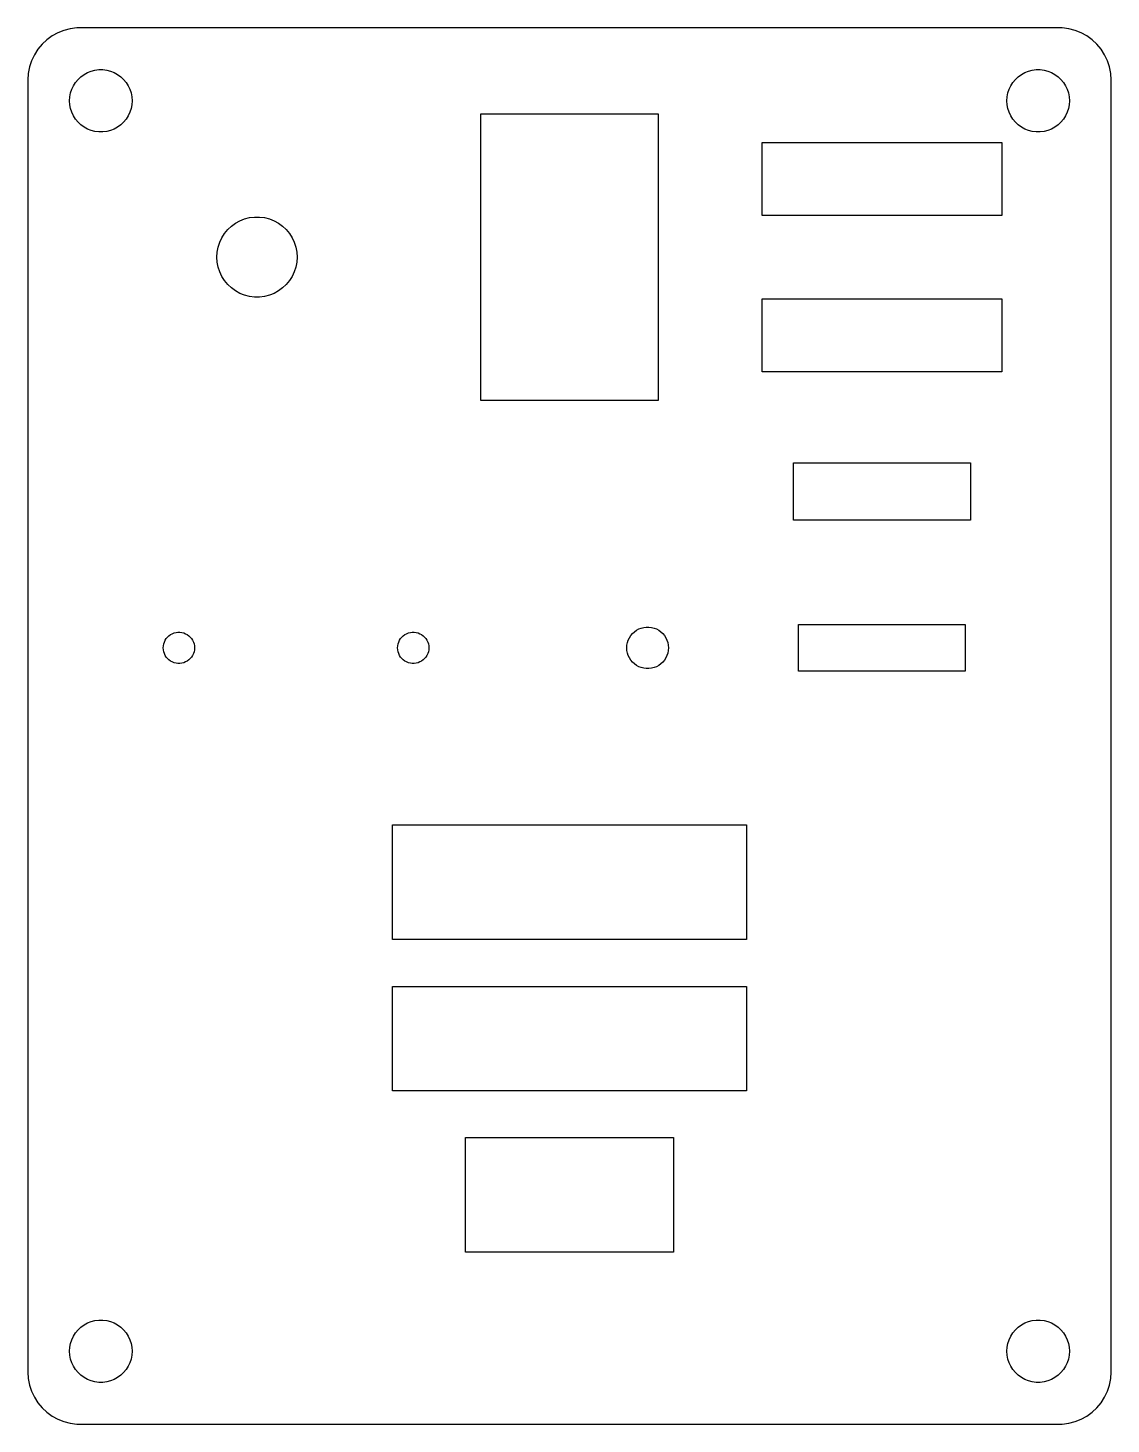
# Model space of a CAD drawing. Header units: metres. Extents: x -52 to 52, y -67 to 3091.
# Drawn here: x -52 to 52, y 653 to 787 of the extents above; entities that cross this region are included whole.
import ezdxf

# ---------------------------------------------------------------- set-up
doc = ezdxf.new("R2010")
doc.units = ezdxf.units.M

msp = doc.modelspace()

# ---------------------------------------------------------------- linework, layer by layer
for p, q in [((-49.1289, 786.524), (-49.6791, 786.222)), ((-48.5451, 786.755), (-49.1289, 786.524)), ((-47.9369, 786.911), (-48.5451, 786.755)), ((-47.3139, 786.99), (-47.9369, 786.911)), ((47.3139, 786.99), (-47.3139, 786.99)), ((47.9369, 786.911), (47.3139, 786.99)), ((48.5451, 786.755), (47.9369, 786.911)), ((49.1289, 786.524), (48.5451, 786.755)), ((49.6791, 786.222), (49.1289, 786.524)), ((-50.6448, 785.423), (-51.0451, 784.939)), ((-50.1871, 785.853), (-50.6448, 785.423)), ((-49.6791, 786.222), (-50.1871, 785.853)), ((50.1871, 785.853), (49.6791, 786.222)), ((50.6448, 785.423), (50.1871, 785.853)), ((51.0451, 784.939), (50.6448, 785.423)), ((-51.6489, 783.841), (-51.8429, 783.243)), ((-51.3815, 784.409), (-51.6489, 783.841)), ((-51.0451, 784.939), (-51.3815, 784.409)), ((51.3815, 784.409), (51.0451, 784.939)), ((51.6489, 783.841), (51.3815, 784.409)), ((51.8429, 783.243), (51.6489, 783.841)), ((-51.9606, 782.627), (-52, 782)), ((-51.8429, 783.243), (-51.9606, 782.627)), ((-46.9123, 782.312), (-46.6075, 782.533)), ((-46.6075, 782.533), (-46.2773, 782.714)), ((-46.2773, 782.714), (-45.927, 782.853)), ((-45.927, 782.853), (-45.5621, 782.947)), ((-45.5621, 782.947), (-45.1884, 782.994)), ((-45.1884, 782.994), (-44.8116, 782.994)), ((-44.8116, 782.994), (-44.4379, 782.947)), ((-44.4379, 782.947), (-44.0729, 782.853)), ((-44.0729, 782.853), (-43.7227, 782.714)), ((-43.7227, 782.714), (-43.3925, 782.533)), ((-43.3925, 782.533), (-43.0877, 782.312)), ((43.0877, 782.312), (43.3925, 782.533)), ((43.3925, 782.533), (43.7227, 782.714)), ((43.7227, 782.714), (44.0729, 782.853)), ((44.0729, 782.853), (44.4379, 782.947)), ((44.4379, 782.947), (44.8116, 782.994)), ((44.8116, 782.994), (45.1884, 782.994)), ((45.1884, 782.994), (45.5621, 782.947)), ((45.5621, 782.947), (45.927, 782.853)), ((45.927, 782.853), (46.2773, 782.714)), ((46.2773, 782.714), (46.6075, 782.533)), ((46.6075, 782.533), (46.9123, 782.312)), ((51.9606, 782.627), (51.8429, 783.243)), ((52, 782), (51.9606, 782.627)), ((-52, 782), (-52, 658)), ((-47.9057, 780.746), (-47.7893, 781.104)), ((-47.7893, 781.104), (-47.6289, 781.445)), ((-47.6289, 781.445), (-47.427, 781.763)), ((-47.427, 781.763), (-47.1869, 782.054)), ((-47.1869, 782.054), (-46.9123, 782.312)), ((-43.0877, 782.312), (-42.8131, 782.054)), ((-42.8131, 782.054), (-42.5729, 781.763)), ((-42.5729, 781.763), (-42.3711, 781.445)), ((-42.3711, 781.445), (-42.2107, 781.104)), ((-42.2107, 781.104), (-42.0942, 780.746)), ((42.0942, 780.746), (42.2107, 781.104)), ((42.2107, 781.104), (42.3711, 781.445)), ((42.3711, 781.445), (42.5729, 781.763)), ((42.5729, 781.763), (42.8131, 782.054)), ((42.8131, 782.054), (43.0877, 782.312)), ((46.9123, 782.312), (47.1869, 782.054)), ((47.1869, 782.054), (47.427, 781.763)), ((47.427, 781.763), (47.6289, 781.445)), ((47.6289, 781.445), (47.7893, 781.104)), ((47.7893, 781.104), (47.9057, 780.746)), ((52, 658), (52, 782)), ((-48, 780), (-47.9763, 780.376)), ((-47.9763, 779.624), (-48, 780)), ((-47.9763, 780.376), (-47.9057, 780.746)), ((-42.0942, 780.746), (-42.0237, 780.376)), ((-42.0237, 780.376), (-42, 780)), ((-42, 780), (-42.0237, 779.624)), ((42, 780), (42.0237, 780.376)), ((42.0237, 779.624), (42, 780)), ((42.0237, 780.376), (42.0942, 780.746)), ((47.9057, 780.746), (47.9763, 780.376)), ((47.9763, 780.376), (48, 780)), ((48, 780), (47.9763, 779.624)), ((-47.9057, 779.254), (-47.9763, 779.624)), ((-47.7893, 778.896), (-47.9057, 779.254)), ((-47.6289, 778.555), (-47.7893, 778.896)), ((-47.427, 778.237), (-47.6289, 778.555)), ((-42.3711, 778.555), (-42.5729, 778.237)), ((-42.2107, 778.896), (-42.3711, 778.555)), ((-42.0942, 779.254), (-42.2107, 778.896)), ((-42.0237, 779.624), (-42.0942, 779.254)), ((-8.5, 751.25), (-8.5, 778.75)), ((-8.5, 778.75), (8.5, 778.75)), ((8.5, 778.75), (8.5, 751.25)), ((42.0942, 779.254), (42.0237, 779.624)), ((42.2107, 778.896), (42.0942, 779.254)), ((42.3711, 778.555), (42.2107, 778.896)), ((42.5729, 778.237), (42.3711, 778.555)), ((47.6289, 778.555), (47.427, 778.237)), ((47.7893, 778.896), (47.6289, 778.555)), ((47.9057, 779.254), (47.7893, 778.896)), ((47.9763, 779.624), (47.9057, 779.254)), ((-47.1869, 777.946), (-47.427, 778.237)), ((-46.9123, 777.688), (-47.1869, 777.946)), ((-46.6075, 777.467), (-46.9123, 777.688)), ((-46.2773, 777.286), (-46.6075, 777.467)), ((-45.927, 777.147), (-46.2773, 777.286)), ((-45.5621, 777.053), (-45.927, 777.147)), ((-44.0729, 777.147), (-44.4379, 777.053)), ((-43.7227, 777.286), (-44.0729, 777.147)), ((-43.3925, 777.467), (-43.7227, 777.286)), ((-43.0877, 777.688), (-43.3925, 777.467)), ((-42.8131, 777.946), (-43.0877, 777.688)), ((-42.5729, 778.237), (-42.8131, 777.946)), ((42.8131, 777.946), (42.5729, 778.237)), ((43.0877, 777.688), (42.8131, 777.946)), ((43.3925, 777.467), (43.0877, 777.688)), ((43.7227, 777.286), (43.3925, 777.467)), ((44.0729, 777.147), (43.7227, 777.286)), ((44.4379, 777.053), (44.0729, 777.147)), ((45.927, 777.147), (45.5621, 777.053)), ((46.2773, 777.286), (45.927, 777.147)), ((46.6075, 777.467), (46.2773, 777.286)), ((46.9123, 777.688), (46.6075, 777.467)), ((47.1869, 777.946), (46.9123, 777.688)), ((47.427, 778.237), (47.1869, 777.946)), ((-45.1884, 777.006), (-45.5621, 777.053)), ((-44.8116, 777.006), (-45.1884, 777.006)), ((-44.4379, 777.053), (-44.8116, 777.006)), ((18.5, 769), (18.5, 776)), ((18.5, 776), (41.5, 776)), ((41.5, 776), (41.5, 769)), ((44.8116, 777.006), (44.4379, 777.053)), ((45.1884, 777.006), (44.8116, 777.006)), ((45.5621, 777.053), (45.1884, 777.006)), ((-32.8065, 767.635), (-32.4541, 767.966)), ((-32.4541, 767.966), (-32.0629, 768.251)), ((-32.0629, 768.251), (-31.6392, 768.484)), ((-31.6392, 768.484), (-31.1897, 768.662)), ((-31.1897, 768.662), (-30.7214, 768.782)), ((-30.7214, 768.782), (-30.2417, 768.842)), ((-30.2417, 768.842), (-29.7583, 768.842)), ((-29.7583, 768.842), (-29.2786, 768.782)), ((-29.2786, 768.782), (-28.8103, 768.662)), ((-28.8103, 768.662), (-28.3607, 768.484)), ((-28.3607, 768.484), (-27.9371, 768.251)), ((-27.9371, 768.251), (-27.5459, 767.966)), ((-27.5459, 767.966), (-27.1935, 767.635)), ((41.5, 769), (18.5, 769)), ((-33.729, 765.957), (-33.5796, 766.417)), ((-33.5796, 766.417), (-33.3738, 766.855)), ((-33.3738, 766.855), (-33.1147, 767.263)), ((-33.1147, 767.263), (-32.8065, 767.635)), ((-27.1935, 767.635), (-26.8853, 767.263)), ((-26.8853, 767.263), (-26.6262, 766.855)), ((-26.6262, 766.855), (-26.4203, 766.417)), ((-26.4203, 766.417), (-26.271, 765.957)), ((-33.85, 765), (-33.8196, 765.483)), ((-33.8196, 765.483), (-33.729, 765.957)), ((-26.271, 765.957), (-26.1804, 765.483)), ((-26.1804, 765.483), (-26.15, 765)), ((-33.8196, 764.517), (-33.85, 765)), ((-33.729, 764.043), (-33.8196, 764.517)), ((-33.5796, 763.583), (-33.729, 764.043)), ((-26.271, 764.043), (-26.4203, 763.583)), ((-26.1804, 764.517), (-26.271, 764.043)), ((-26.15, 765), (-26.1804, 764.517)), ((-33.3738, 763.145), (-33.5796, 763.583)), ((-33.1147, 762.737), (-33.3738, 763.145)), ((-32.8065, 762.364), (-33.1147, 762.737)), ((-32.4541, 762.034), (-32.8065, 762.364)), ((-27.1935, 762.364), (-27.5459, 762.034)), ((-26.8853, 762.737), (-27.1935, 762.364)), ((-26.6262, 763.145), (-26.8853, 762.737)), ((-26.4203, 763.583), (-26.6262, 763.145)), ((-32.0629, 761.749), (-32.4541, 762.034)), ((-31.6392, 761.516), (-32.0629, 761.749)), ((-31.1897, 761.338), (-31.6392, 761.516)), ((-30.7214, 761.218), (-31.1897, 761.338)), ((-30.2417, 761.158), (-30.7214, 761.218)), ((-29.7583, 761.158), (-30.2417, 761.158)), ((-29.2786, 761.218), (-29.7583, 761.158)), ((-28.8103, 761.338), (-29.2786, 761.218)), ((-28.3607, 761.516), (-28.8103, 761.338)), ((-27.9371, 761.749), (-28.3607, 761.516)), ((-27.5459, 762.034), (-27.9371, 761.749)), ((18.5, 754), (18.5, 761)), ((18.5, 761), (41.5, 761)), ((41.5, 761), (41.5, 754)), ((41.5, 754), (18.5, 754)), ((8.5, 751.25), (-8.5, 751.25)), ((21.5, 739.75), (21.5, 745.25)), ((21.5, 745.25), (38.5, 745.25)), ((38.5, 745.25), (38.5, 739.75)), ((38.5, 739.75), (21.5, 739.75)), ((-38.3037, 728.766), (-38.1387, 728.857)), ((-38.1387, 728.857), (-37.9635, 728.927)), ((-37.9635, 728.927), (-37.7811, 728.973)), ((-37.7811, 728.973), (-37.5942, 728.997)), ((-37.5942, 728.997), (-37.4058, 728.997)), ((-37.4058, 728.997), (-37.2189, 728.973)), ((-37.2189, 728.973), (-37.0365, 728.927)), ((-37.0365, 728.927), (-36.8613, 728.857)), ((-36.8613, 728.857), (-36.6963, 728.766)), ((-15.8037, 728.766), (-15.6387, 728.857)), ((-15.6387, 728.857), (-15.4635, 728.927)), ((-15.4635, 728.927), (-15.2811, 728.973)), ((-15.2811, 728.973), (-15.0942, 728.997)), ((-15.0942, 728.997), (-14.9058, 728.997)), ((-14.9058, 728.997), (-14.7189, 728.973)), ((-14.7189, 728.973), (-14.5365, 728.927)), ((-14.5365, 728.927), (-14.3613, 728.857)), ((-14.3613, 728.857), (-14.1963, 728.766)), ((5.88196, 728.676), (6.04205, 728.869)), ((6.04205, 728.869), (6.22514, 729.041)), ((6.22514, 729.041), (6.42834, 729.189)), ((6.42834, 729.189), (6.64844, 729.31)), ((6.64844, 729.31), (6.88196, 729.402)), ((6.88196, 729.402), (7.12523, 729.465)), ((7.12523, 729.465), (7.3744, 729.496)), ((7.3744, 729.496), (7.62558, 729.496)), ((7.62558, 729.496), (7.87476, 729.465)), ((7.87476, 729.465), (8.11803, 729.402)), ((8.11803, 729.402), (8.35155, 729.31)), ((8.35155, 729.31), (8.57164, 729.189)), ((8.57164, 729.189), (8.77484, 729.041)), ((8.77484, 729.041), (8.95793, 728.869)), ((8.95793, 728.869), (9.11803, 728.676)), ((22, 725.25), (22, 729.75)), ((22, 729.75), (38, 729.75)), ((38, 729.75), (38, 725.25)), ((-39, 727.5), (-38.9882, 727.688)), ((-38.9882, 727.688), (-38.9529, 727.873)), ((-38.9529, 727.873), (-38.8947, 728.052)), ((-38.8947, 728.052), (-38.8145, 728.223)), ((-38.8145, 728.223), (-38.7135, 728.382)), ((-38.7135, 728.382), (-38.5934, 728.527)), ((-38.5934, 728.527), (-38.4561, 728.656)), ((-38.4561, 728.656), (-38.3037, 728.766)), ((-36.6963, 728.766), (-36.5439, 728.656)), ((-36.5439, 728.656), (-36.4065, 728.527)), ((-36.4065, 728.527), (-36.2865, 728.382)), ((-36.2865, 728.382), (-36.1855, 728.223)), ((-36.1855, 728.223), (-36.1053, 728.052)), ((-36.1053, 728.052), (-36.0471, 727.873)), ((-36.0471, 727.873), (-36.0118, 727.688)), ((-36.0118, 727.688), (-36, 727.5)), ((-16.5, 727.5), (-16.4882, 727.688)), ((-16.4882, 727.688), (-16.4529, 727.873)), ((-16.4529, 727.873), (-16.3947, 728.052)), ((-16.3947, 728.052), (-16.3145, 728.223)), ((-16.3145, 728.223), (-16.2135, 728.382)), ((-16.2135, 728.382), (-16.0934, 728.527)), ((-16.0934, 728.527), (-15.9561, 728.656)), ((-15.9561, 728.656), (-15.8037, 728.766)), ((-14.1963, 728.766), (-14.0439, 728.656)), ((-14.0439, 728.656), (-13.9065, 728.527)), ((-13.9065, 728.527), (-13.7865, 728.382)), ((-13.7865, 728.382), (-13.6855, 728.223)), ((-13.6855, 728.223), (-13.6053, 728.052)), ((-13.6053, 728.052), (-13.5471, 727.873)), ((-13.5471, 727.873), (-13.5118, 727.688)), ((-13.5118, 727.688), (-13.5, 727.5)), ((5.5, 727.5), (5.51576, 727.751)), ((5.51576, 727.751), (5.56282, 727.997)), ((5.56282, 727.997), (5.64044, 728.236)), ((5.64044, 728.236), (5.74738, 728.464)), ((5.74738, 728.464), (5.88196, 728.676)), ((9.11803, 728.676), (9.25261, 728.464)), ((9.25261, 728.464), (9.35954, 728.236)), ((9.35954, 728.236), (9.43716, 727.997)), ((9.43716, 727.997), (9.48422, 727.751)), ((9.48422, 727.751), (9.5, 727.5)), ((-38.9882, 727.312), (-39, 727.5)), ((-38.9529, 727.127), (-38.9882, 727.312)), ((-38.8947, 726.948), (-38.9529, 727.127)), ((-38.8145, 726.777), (-38.8947, 726.948)), ((-38.7135, 726.618), (-38.8145, 726.777)), ((-38.5934, 726.473), (-38.7135, 726.618)), ((-38.4561, 726.344), (-38.5934, 726.473)), ((-38.3037, 726.234), (-38.4561, 726.344)), ((-38.1387, 726.143), (-38.3037, 726.234)), ((-36.6963, 726.234), (-36.8613, 726.143)), ((-36.5439, 726.344), (-36.6963, 726.234)), ((-36.4065, 726.473), (-36.5439, 726.344)), ((-36.2865, 726.618), (-36.4065, 726.473)), ((-36.1855, 726.777), (-36.2865, 726.618)), ((-36.1053, 726.948), (-36.1855, 726.777)), ((-36.0471, 727.127), (-36.1053, 726.948)), ((-36.0118, 727.312), (-36.0471, 727.127)), ((-36, 727.5), (-36.0118, 727.312)), ((-16.4882, 727.312), (-16.5, 727.5)), ((-16.4529, 727.127), (-16.4882, 727.312)), ((-16.3947, 726.948), (-16.4529, 727.127)), ((-16.3145, 726.777), (-16.3947, 726.948)), ((-16.2135, 726.618), (-16.3145, 726.777)), ((-16.0934, 726.473), (-16.2135, 726.618)), ((-15.9561, 726.344), (-16.0934, 726.473)), ((-15.8037, 726.234), (-15.9561, 726.344)), ((-15.6387, 726.143), (-15.8037, 726.234)), ((-14.1963, 726.234), (-14.3613, 726.143)), ((-14.0439, 726.344), (-14.1963, 726.234)), ((-13.9065, 726.473), (-14.0439, 726.344)), ((-13.7865, 726.618), (-13.9065, 726.473)), ((-13.6855, 726.777), (-13.7865, 726.618)), ((-13.6053, 726.948), (-13.6855, 726.777)), ((-13.5471, 727.127), (-13.6053, 726.948)), ((-13.5118, 727.312), (-13.5471, 727.127)), ((-13.5, 727.5), (-13.5118, 727.312)), ((5.51576, 727.249), (5.5, 727.5)), ((5.56282, 727.003), (5.51576, 727.249)), ((5.64044, 726.764), (5.56282, 727.003)), ((5.74738, 726.536), (5.64044, 726.764)), ((5.88196, 726.324), (5.74738, 726.536)), ((6.04205, 726.131), (5.88196, 726.324)), ((9.11803, 726.324), (8.95793, 726.131)), ((9.25261, 726.536), (9.11803, 726.324)), ((9.35954, 726.764), (9.25261, 726.536)), ((9.43716, 727.003), (9.35954, 726.764)), ((9.48422, 727.249), (9.43716, 727.003)), ((9.5, 727.5), (9.48422, 727.249)), ((-37.9635, 726.073), (-38.1387, 726.143)), ((-37.7811, 726.027), (-37.9635, 726.073)), ((-37.5942, 726.003), (-37.7811, 726.027)), ((-37.4058, 726.003), (-37.5942, 726.003)), ((-37.2189, 726.027), (-37.4058, 726.003)), ((-37.0365, 726.073), (-37.2189, 726.027)), ((-36.8613, 726.143), (-37.0365, 726.073)), ((-15.4635, 726.073), (-15.6387, 726.143)), ((-15.2811, 726.027), (-15.4635, 726.073)), ((-15.0942, 726.003), (-15.2811, 726.027)), ((-14.9058, 726.003), (-15.0942, 726.003)), ((-14.7189, 726.027), (-14.9058, 726.003)), ((-14.5365, 726.073), (-14.7189, 726.027)), ((-14.3613, 726.143), (-14.5365, 726.073)), ((6.22514, 725.959), (6.04205, 726.131)), ((6.42834, 725.811), (6.22514, 725.959)), ((6.64844, 725.69), (6.42834, 725.811)), ((6.88196, 725.598), (6.64844, 725.69)), ((7.12523, 725.535), (6.88196, 725.598)), ((7.3744, 725.504), (7.12523, 725.535)), ((7.62558, 725.504), (7.3744, 725.504)), ((7.87476, 725.535), (7.62558, 725.504)), ((8.11803, 725.598), (7.87476, 725.535)), ((8.35155, 725.69), (8.11803, 725.598)), ((8.57164, 725.811), (8.35155, 725.69)), ((8.77484, 725.959), (8.57164, 725.811)), ((8.95793, 726.131), (8.77484, 725.959)), ((38, 725.25), (22, 725.25)), ((-17, 699.5), (-17, 710.5)), ((-17, 710.5), (17, 710.5)), ((17, 710.5), (17, 699.5)), ((17, 699.5), (-17, 699.5)), ((-17, 685), (-17, 695)), ((-17, 695), (17, 695)), ((17, 695), (17, 685)), ((17, 685), (-17, 685)), ((-10, 669.5), (-10, 680.5)), ((-10, 680.5), (10, 680.5)), ((10, 680.5), (10, 669.5)), ((10, 669.5), (-10, 669.5)), ((-47.427, 661.763), (-47.1869, 662.054)), ((-47.1869, 662.054), (-46.9123, 662.312)), ((-46.9123, 662.312), (-46.6075, 662.533)), ((-46.6075, 662.533), (-46.2773, 662.714)), ((-46.2773, 662.714), (-45.927, 662.853)), ((-45.927, 662.853), (-45.5621, 662.947)), ((-45.5621, 662.947), (-45.1884, 662.994)), ((-45.1884, 662.994), (-44.8116, 662.994)), ((-44.8116, 662.994), (-44.4379, 662.947)), ((-44.4379, 662.947), (-44.0729, 662.853)), ((-44.0729, 662.853), (-43.7227, 662.714)), ((-43.7227, 662.714), (-43.3925, 662.533)), ((-43.3925, 662.533), (-43.0877, 662.312)), ((-43.0877, 662.312), (-42.8131, 662.054)), ((-42.8131, 662.054), (-42.5729, 661.763)), ((42.5729, 661.763), (42.8131, 662.054)), ((42.8131, 662.054), (43.0877, 662.312)), ((43.0877, 662.312), (43.3925, 662.533)), ((43.3925, 662.533), (43.7227, 662.714)), ((43.7227, 662.714), (44.0729, 662.853)), ((44.0729, 662.853), (44.4379, 662.947)), ((44.4379, 662.947), (44.8116, 662.994)), ((44.8116, 662.994), (45.1884, 662.994)), ((45.1884, 662.994), (45.5621, 662.947)), ((45.5621, 662.947), (45.927, 662.853)), ((45.927, 662.853), (46.2773, 662.714)), ((46.2773, 662.714), (46.6075, 662.533)), ((46.6075, 662.533), (46.9123, 662.312)), ((46.9123, 662.312), (47.1869, 662.054)), ((47.1869, 662.054), (47.427, 661.763)), ((-47.9763, 660.376), (-47.9057, 660.746)), ((-47.9057, 660.746), (-47.7893, 661.104)), ((-47.7893, 661.104), (-47.6289, 661.445)), ((-47.6289, 661.445), (-47.427, 661.763)), ((-42.5729, 661.763), (-42.3711, 661.445)), ((-42.3711, 661.445), (-42.2107, 661.104)), ((-42.2107, 661.104), (-42.0942, 660.746)), ((-42.0942, 660.746), (-42.0237, 660.376)), ((42.0237, 660.376), (42.0942, 660.746)), ((42.0942, 660.746), (42.2107, 661.104)), ((42.2107, 661.104), (42.3711, 661.445)), ((42.3711, 661.445), (42.5729, 661.763)), ((47.427, 661.763), (47.6289, 661.445)), ((47.6289, 661.445), (47.7893, 661.104)), ((47.7893, 661.104), (47.9057, 660.746)), ((47.9057, 660.746), (47.9763, 660.376)), ((-48, 660), (-47.9763, 660.376)), ((-47.9763, 659.624), (-48, 660)), ((-47.9057, 659.254), (-47.9763, 659.624)), ((-47.7893, 658.896), (-47.9057, 659.254)), ((-42.0942, 659.254), (-42.2107, 658.896)), ((-42.0237, 659.624), (-42.0942, 659.254)), ((-42.0237, 660.376), (-42, 660)), ((-42, 660), (-42.0237, 659.624)), ((42, 660), (42.0237, 660.376)), ((42.0237, 659.624), (42, 660)), ((42.0942, 659.254), (42.0237, 659.624)), ((42.2107, 658.896), (42.0942, 659.254)), ((47.9057, 659.254), (47.7893, 658.896)), ((47.9763, 659.624), (47.9057, 659.254)), ((47.9763, 660.376), (48, 660)), ((48, 660), (47.9763, 659.624)), ((-52, 658), (-51.9606, 657.373)), ((-47.6289, 658.555), (-47.7893, 658.896)), ((-47.427, 658.237), (-47.6289, 658.555)), ((-47.1869, 657.946), (-47.427, 658.237)), ((-46.9123, 657.688), (-47.1869, 657.946)), ((-42.8131, 657.946), (-43.0877, 657.688)), ((-42.5729, 658.237), (-42.8131, 657.946)), ((-42.3711, 658.555), (-42.5729, 658.237)), ((-42.2107, 658.896), (-42.3711, 658.555)), ((42.3711, 658.555), (42.2107, 658.896)), ((42.5729, 658.237), (42.3711, 658.555)), ((42.8131, 657.946), (42.5729, 658.237)), ((43.0877, 657.688), (42.8131, 657.946)), ((47.1869, 657.946), (46.9123, 657.688)), ((47.427, 658.237), (47.1869, 657.946)), ((47.6289, 658.555), (47.427, 658.237)), ((47.7893, 658.896), (47.6289, 658.555)), ((51.9606, 657.373), (52, 658)), ((-51.9606, 657.373), (-51.8429, 656.757)), ((-51.8429, 656.757), (-51.6489, 656.159)), ((-46.6075, 657.467), (-46.9123, 657.688)), ((-46.2773, 657.286), (-46.6075, 657.467)), ((-45.927, 657.147), (-46.2773, 657.286)), ((-45.5621, 657.053), (-45.927, 657.147)), ((-45.1884, 657.006), (-45.5621, 657.053)), ((-44.8116, 657.006), (-45.1884, 657.006)), ((-44.4379, 657.053), (-44.8116, 657.006)), ((-44.0729, 657.147), (-44.4379, 657.053)), ((-43.7227, 657.286), (-44.0729, 657.147)), ((-43.3925, 657.467), (-43.7227, 657.286)), ((-43.0877, 657.688), (-43.3925, 657.467)), ((43.3925, 657.467), (43.0877, 657.688)), ((43.7227, 657.286), (43.3925, 657.467)), ((44.0729, 657.147), (43.7227, 657.286)), ((44.4379, 657.053), (44.0729, 657.147)), ((44.8116, 657.006), (44.4379, 657.053)), ((45.1884, 657.006), (44.8116, 657.006)), ((45.5621, 657.053), (45.1884, 657.006)), ((45.927, 657.147), (45.5621, 657.053)), ((46.2773, 657.286), (45.927, 657.147)), ((46.6075, 657.467), (46.2773, 657.286)), ((46.9123, 657.688), (46.6075, 657.467)), ((51.6489, 656.159), (51.8429, 656.757)), ((51.8429, 656.757), (51.9606, 657.373)), ((-51.6489, 656.159), (-51.3815, 655.591)), ((-51.3815, 655.591), (-51.0451, 655.061)), ((51.0451, 655.061), (51.3815, 655.591)), ((51.3815, 655.591), (51.6489, 656.159)), ((-51.0451, 655.061), (-50.6448, 654.577)), ((-50.6448, 654.577), (-50.1871, 654.147)), ((-50.1871, 654.147), (-49.6791, 653.778)), ((49.6791, 653.778), (50.1871, 654.147)), ((50.1871, 654.147), (50.6448, 654.577)), ((50.6448, 654.577), (51.0451, 655.061)), ((-49.6791, 653.778), (-49.1289, 653.476)), ((-49.1289, 653.476), (-48.5451, 653.245)), ((-48.5451, 653.245), (-47.9369, 653.089)), ((-47.9369, 653.089), (-47.3139, 653.01)), ((-47.3139, 653.01), (47.3139, 653.01)), ((47.3139, 653.01), (47.9369, 653.089)), ((47.9369, 653.089), (48.5451, 653.245)), ((48.5451, 653.245), (49.1289, 653.476)), ((49.1289, 653.476), (49.6791, 653.778))]:
    msp.add_line(p, q)

doc.saveas('drawing.dxf')
